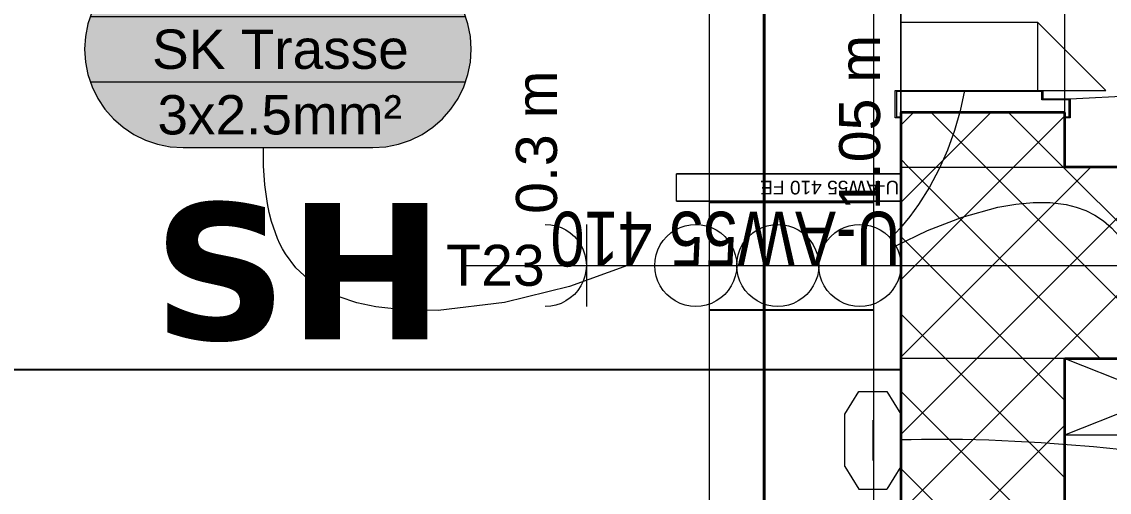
# Model space of a CAD drawing. Extents: x -1067 to 613, y -179 to 712.
# Drawn here: x -117.24 to -77.47, y 167.88 to 185.09 of the extents above; entities that cross this region are included whole.
import ezdxf
from ezdxf.lldxf.tags import DXFTag

# ---------------------------------------------------------------- set-up
doc = ezdxf.new("R2010")
doc.units = 0
doc.layers.get('0').update_dxf_attribs({"lineweight": 13})
for name, color, linetype, lineweight, true_color in [('A-____-MATC-OTLN', 7, 'Strichpunkt - Mittel', 40, 0x0080ff), ('EL01_WAN_Kraft', 1, 'Continuous', 13, 0xff0000), ('EL01_WAN_Leitung Sicherheit', 7, 'Continuous', 13, 0x993300), ('EL01_WAN_Leitung_Kraft', 1, 'Continuous', 13, 0xff0000), ('EL01_WAN_Sicherheit', 7, 'Continuous', 13, 0x804000), ('EL01_WAN_Trassen', 40, 'Continuous', 13, 0xffbf00), ('EL01_WAN_Trassen Befestigung', 7, 'Continuous', 13, 0xb2b200), ('S-GRID-____-IDEN', 7, 'Continuous', 9, 0x5555aa)]:
    doc.layers.add(name, color=color, linetype=linetype, lineweight=lineweight, true_color=true_color)
for name, color, linetype, lineweight in [('A-DOOR-____-OTLN', 7, 'Continuous', 9), ('A-DOOR-FRAM-MCUT', 7, 'Continuous', 9), ('A-DOOR-OPNG-OTLN', 7, 'Continuous', 9), ('A-FLOR-____-OTLN', 7, 'Continuous', 9), ('A-WALL-____-MCUT', 7, 'Continuous', 35), ('A-WALL-____-PATT', 7, 'Continuous', 35), ('C-PRKG-____-OTLN', 7, 'Continuous', 9), ('S-GRID-____-OTLN', 7, 'Continuous', 5)]:
    doc.layers.add(name, color=color, linetype=linetype, lineweight=lineweight)
doc.styles.get("Standard").update_dxf_attribs({"font": 'arial.ttf'})
tags = doc.linetypes.add('_Rasterlinie_', pattern=[0.375, 0.2, -0.05, 0.075, -0.05]).pattern_tags.tags
tags[10:11] = [DXFTag(74, 4), DXFTag(75, 0), DXFTag(340, '0'), DXFTag(46, 1.0), DXFTag(50, 0.0), DXFTag(44, 0.0), DXFTag(45, 0.0)]
tags[8:9] = [DXFTag(74, 4), DXFTag(75, 0), DXFTag(340, '0'), DXFTag(46, 1.0), DXFTag(50, 0.0), DXFTag(44, 0.0), DXFTag(45, 0.0)]
tags[6:7] = [DXFTag(74, 4), DXFTag(75, 0), DXFTag(340, '0'), DXFTag(46, 1.0), DXFTag(50, 0.0), DXFTag(44, 0.0), DXFTag(45, 0.0)]
tags[4:5] = [DXFTag(74, 4), DXFTag(75, 0), DXFTag(340, '0'), DXFTag(46, 1.0), DXFTag(50, 0.0), DXFTag(44, 0.0), DXFTag(45, 0.0)]
tags = doc.linetypes.add('Grundrissdarstellung Sturz', pattern=[0.25, 0.15, -0.05, 0, -0.05]).pattern_tags.tags
tags[10:11] = [DXFTag(74, 4), DXFTag(75, 0), DXFTag(340, '0'), DXFTag(46, 1.0), DXFTag(50, 0.0), DXFTag(44, 0.0), DXFTag(45, 0.0)]
tags[8:9] = [DXFTag(74, 4), DXFTag(75, 0), DXFTag(340, '0'), DXFTag(46, 1.0), DXFTag(50, 0.0), DXFTag(44, 0.0), DXFTag(45, 0.0)]
tags[6:7] = [DXFTag(74, 4), DXFTag(75, 0), DXFTag(340, '0'), DXFTag(46, 1.0), DXFTag(50, 0.0), DXFTag(44, 0.0), DXFTag(45, 0.0)]
tags[4:5] = [DXFTag(74, 4), DXFTag(75, 0), DXFTag(340, '0'), DXFTag(46, 1.0), DXFTag(50, 0.0), DXFTag(44, 0.0), DXFTag(45, 0.0)]
tags = doc.linetypes.add('Strichpunkt - Mittel', pattern=[0.35, 0.15, -0.1, 0, -0.1]).pattern_tags.tags
tags[10:11] = [DXFTag(74, 4), DXFTag(75, 0), DXFTag(340, '0'), DXFTag(46, 1.0), DXFTag(50, 0.0), DXFTag(44, 0.0), DXFTag(45, 0.0)]
tags[8:9] = [DXFTag(74, 4), DXFTag(75, 0), DXFTag(340, '0'), DXFTag(46, 1.0), DXFTag(50, 0.0), DXFTag(44, 0.0), DXFTag(45, 0.0)]
tags[6:7] = [DXFTag(74, 4), DXFTag(75, 0), DXFTag(340, '0'), DXFTag(46, 1.0), DXFTag(50, 0.0), DXFTag(44, 0.0), DXFTag(45, 0.0)]
tags[4:5] = [DXFTag(74, 4), DXFTag(75, 0), DXFTag(340, '0'), DXFTag(46, 1.0), DXFTag(50, 0.0), DXFTag(44, 0.0), DXFTag(45, 0.0)]

# ---------------------------------------------------------------- blocks, each defined once
blk = doc.blocks.new('Referenz-A0UJ3194XE', base_point=(-1062.181, -175.856))
at = {"layer": 'A-____-MATC-OTLN', "color": 0, "linetype": 'Strichpunkt - Mittel', "ltscale": 0.4}
blk.add_line((-90.097, 560.559), (-90.097, -171.085), dxfattribs=at)
at = {"layer": 'A-DOOR-____-OTLN', "color": 0, "linetype": 'Grundrissdarstellung Sturz', "ltscale": 0.13}
for p, q in [((-85.097, 181.776), (-85.097, 205.776)), ((-79.097, 181.776), (-79.097, 205.776))]:
    blk.add_line(p, q, dxfattribs=at)
at = {"layer": 'A-DOOR-FRAM-MCUT', "color": 0, "linetype": 'Continuous', "ltscale": 0.13}
for p, q in [((-85.297, 182.576), (-79.897, 182.576)), ((-85.297, 181.576), (-85.297, 182.576)), ((-79.897, 182.576), (-79.897, 182.276)), ((-85.257, 182.536), (-85.257, 181.616)), ((-79.937, 182.536), (-85.257, 182.536)), ((-79.937, 182.236), (-79.937, 182.536)), ((-78.937, 182.236), (-79.937, 182.236)), ((-79.897, 182.276), (-78.897, 182.276)), ((-78.937, 181.616), (-78.937, 182.236)), ((-78.897, 182.276), (-78.897, 181.576)), ((-85.097, 181.576), (-85.297, 181.576)), ((-85.257, 181.616), (-85.097, 181.616)), ((-79.097, 181.616), (-78.937, 181.616)), ((-78.897, 181.576), (-79.097, 181.576))]:
    blk.add_line(p, q, dxfattribs=at)
at = {"layer": 'A-DOOR-OPNG-OTLN', "color": 0, "linetype": 'Continuous', "ltscale": 0.13}
blk.add_line((-78.897, 182.276), (-76.493, 182.402), dxfattribs=at)
at = {"layer": 'A-FLOR-____-OTLN', "color": 0, "linetype": 'Continuous', "ltscale": 0.13}
for p, q in [((-85.097, 204.977), (-85.097, 182.574)), ((-85.097, 182.536), (-85.097, 181.776))]:
    blk.add_line(p, q, dxfattribs=at)
at = {"layer": 'A-WALL-____-MCUT', "color": 0, "linetype": 'Continuous', "ltscale": 0.35}
for p, q in [((-85.097, 181.776), (-85.097, -171.085)), ((-79.097, 181.776), (-85.097, 181.776)), ((-79.097, 179.776), (-79.097, 181.776)), ((102.803, 179.776), (-79.097, 179.776)), ((-79.097, 172.776), (34.003, 172.776)), ((-79.097, -171.085), (-79.097, 172.776))]:
    blk.add_line(p, q, dxfattribs=at)
at = {"layer": 'A-WALL-____-MCUT', "color": 0, "linetype": 'Continuous', "lineweight": 9, "ltscale": 0.13}
for p, q in [((-85.097, 179.776), (-79.097, 179.776)), ((-79.097, 172.776), (-85.097, 172.776))]:
    blk.add_line(p, q, dxfattribs=at)
at = {"layer": 'A-WALL-____-PATT', "color": 0, "linetype": 'Continuous', "lineweight": 9, "ltscale": 0.13}
for p, q in [((-85.097, 181.305), (-84.627, 181.776)), ((-81.98, 179.776), (-83.98, 181.776)), ((-83.798, 179.776), (-81.798, 181.776)), ((-79.152, 179.776), (-81.152, 181.776)), ((-80.97, 179.776), (-79.097, 181.648)), ((-84.809, 179.776), (-85.097, 180.064)), ((-85.097, 178.477), (-83.798, 179.776)), ((-85.097, 175.648), (-80.97, 179.776)), ((-85.097, 172.82), (-78.141, 179.776)), ((-77.809, 172.776), (-84.809, 179.776)), ((-82.313, 172.776), (-75.313, 179.776)), ((-74.98, 172.776), (-81.98, 179.776)), ((-79.484, 172.776), (-72.484, 179.776)), ((-72.152, 172.776), (-79.152, 179.776)), ((-80.637, 172.776), (-85.097, 177.236)), ((-83.465, 172.776), (-85.097, 174.407)), ((-85.097, 169.992), (-82.313, 172.776)), ((-85.097, 167.163), (-79.484, 172.776)), ((-79.097, 168.407), (-83.465, 172.776)), ((-79.097, 171.236), (-80.637, 172.776)), ((-79.097, 165.579), (-85.097, 171.579)), ((-85.097, 164.335), (-79.097, 170.335)), ((-79.097, 162.75), (-85.097, 168.75))]:
    blk.add_line(p, q, dxfattribs=at)
at = {"layer": 'C-PRKG-____-OTLN', "color": 0, "linetype": 'Continuous', "ltscale": 0.13}
for p, q in [((-85.097, 172.363), (-185.097, 172.363)), ((-85.097, 172.362), (-185.097, 172.362)), ((-185.097, 172.362), (-85.097, 172.362))]:
    blk.add_line(p, q, dxfattribs=at)
at = {"layer": 'S-GRID-____-OTLN', "color": 0, "linetype": '_Rasterlinie_', "ltscale": 0.13}
blk.add_line((-101.097, 176.176), (198.844, 176.176), dxfattribs=at)
at = {"layer": 'S-GRID-____-IDEN', "color": 0, "linetype": 'Continuous', "lineweight": 5, "ltscale": 0.13, "insert": (-112.457, 178.467), "char_height": 5, "attachment_point": 1}
blk.add_mtext('{\\fVerdana|b1|i0;SH}', dxfattribs=at)
blk = doc.blocks.new('IfcObject-A0UJ31AWXE', base_point=(-97.616, 176.142))
at = {"layer": 'EL01_WAN_Trassen', "linetype": 'ByBlock', "lineweight": -2, "ltscale": 0.13}
for p, q in [((-93.295, 178.526), (-93.295, 179.526)), ((-93.295, 178.526), (-93.295, 179.526)), ((-85.095, 179.526), (-93.295, 179.526)), ((-93.295, 179.526), (-93.295, 179.526)), ((-93.295, 179.526), (-85.095, 179.526)), ((-85.095, 178.526), (-85.095, 179.526)), ((-85.095, 178.526), (-85.095, 179.526)), ((-85.095, 179.526), (-85.095, 179.526)), ((-85.095, 178.526), (-93.295, 178.526)), ((-93.295, 178.526), (-93.295, 178.526)), ((-93.295, 178.526), (-85.095, 178.526)), ((-85.095, 178.526), (-85.095, 178.526))]:
    blk.add_line(p, q, dxfattribs=at)
at = {"layer": 'EL01_WAN_Trassen', "lineweight": -2, "attachment_point": 1, "rotation": 180}
for s, insert, char_height in [('{\\fArial;U-AW55 410 FE}', (-85.15, 178.776), 0.5), ('{\\W0.8;\\fArial;U-AW55 410}', (-85.111, 176.142), 2)]:
    blk.add_mtext(s, dxfattribs=dict(at, insert=insert, char_height=char_height))
blk = doc.blocks.new('Kabelkanal-A0UJ31CCXE', base_point=(-92.095, 174.527))
at = {"color": 0, "linetype": 'ByBlock', "lineweight": -2, "ltscale": 0.13}
for p, q in [((-92.095, 174.551), (-92.095, 221.282)), ((-92.095, 174.527), (-92.095, 221.258)), ((-86.095, 221.282), (-86.095, 174.551)), ((-86.095, 221.258), (-86.095, 174.527)), ((-92.095, 174.527), (-92.095, 174.551)), ((-86.095, 174.551), (-92.095, 174.551)), ((-86.095, 174.527), (-92.095, 174.527)), ((-86.095, 174.527), (-86.095, 174.551))]:
    blk.add_line(p, q, dxfattribs=at)
blk = doc.blocks.new('Kabelkanal-A0UJ31DUXE', base_point=(-92.095, 161.223))
at = {"color": 0, "linetype": 'ByBlock', "lineweight": -2, "ltscale": 0.13}
for p, q in [((-92.095, 178.479), (-92.095, 178.503)), ((-92.095, 161.246), (-92.095, 178.503)), ((-92.095, 178.503), (-86.095, 178.503)), ((-92.095, 161.223), (-92.095, 178.479)), ((-92.095, 178.479), (-86.095, 178.479)), ((-86.095, 178.479), (-86.095, 178.503)), ((-86.095, 178.503), (-86.095, 161.246)), ((-86.095, 178.479), (-86.095, 161.223)), ((-92.095, 161.223), (-92.095, 161.246)), ((-86.095, 161.246), (-92.095, 161.246)), ((-86.095, 161.223), (-92.095, 161.223)), ((-86.095, 161.223), (-86.095, 161.246))]:
    blk.add_line(p, q, dxfattribs=at)
blk = doc.blocks.new('Gruppenzuleitung-A0UJ31G0XE', base_point=(-114.945, 180.49))
at = {"color": 0, "linetype": 'ByBlock', "lineweight": -2, "ltscale": 0.13}
for p, q in [((-112.722, 187.416), (-113.145, 187.208)), ((-112.277, 187.567), (-112.722, 187.416)), ((-111.815, 187.659), (-112.277, 187.567)), ((-111.345, 187.69), (-111.815, 187.659)), ((-111.345, 187.69), (-104.402, 187.69)), ((-103.932, 187.659), (-104.402, 187.69)), ((-103.47, 187.567), (-103.932, 187.659)), ((-103.024, 187.416), (-103.47, 187.567)), ((-102.602, 187.208), (-103.024, 187.416)), ((-113.536, 186.946), (-113.89, 186.636)), ((-113.145, 187.208), (-113.536, 186.946)), ((-102.21, 186.946), (-102.602, 187.208)), ((-101.856, 186.636), (-102.21, 186.946)), ((-113.89, 186.636), (-114.201, 186.282)), ((-101.546, 186.282), (-101.856, 186.636)), ((-114.201, 186.282), (-114.463, 185.89)), ((-101.284, 185.89), (-101.546, 186.282)), ((-114.463, 185.89), (-114.671, 185.468)), ((-101.076, 185.468), (-101.284, 185.89)), ((-114.671, 185.468), (-114.822, 185.022)), ((-100.924, 185.022), (-101.076, 185.468)), ((-114.822, 185.022), (-114.914, 184.56)), ((-114.739, 185.29), (-101.008, 185.29)), ((-100.832, 184.56), (-100.924, 185.022)), ((-114.914, 184.56), (-114.945, 184.09)), ((-100.802, 184.09), (-100.832, 184.56)), ((-114.945, 184.09), (-114.914, 183.62)), ((-100.832, 183.62), (-100.802, 184.09)), ((-114.914, 183.62), (-114.822, 183.158)), ((-100.924, 183.158), (-100.832, 183.62)), ((-114.822, 183.158), (-114.671, 182.712)), ((-101.076, 182.712), (-100.924, 183.158)), ((-114.739, 182.89), (-101.008, 182.89)), ((-114.671, 182.712), (-114.463, 182.29)), ((-101.284, 182.29), (-101.076, 182.712)), ((-114.463, 182.29), (-114.201, 181.899)), ((-101.546, 181.899), (-101.284, 182.29)), ((-114.201, 181.899), (-113.89, 181.544)), ((-101.856, 181.544), (-101.546, 181.899)), ((-113.89, 181.544), (-113.536, 181.234)), ((-102.21, 181.234), (-101.856, 181.544)), ((-113.536, 181.234), (-113.145, 180.972)), ((-113.145, 180.972), (-112.722, 180.764)), ((-103.024, 180.764), (-102.602, 180.972)), ((-102.602, 180.972), (-102.21, 181.234)), ((-112.722, 180.764), (-112.277, 180.613)), ((-112.277, 180.613), (-111.815, 180.521)), ((-103.932, 180.521), (-103.47, 180.613)), ((-103.47, 180.613), (-103.024, 180.764)), ((-111.815, 180.521), (-111.345, 180.49)), ((-111.345, 180.49), (-104.402, 180.49)), ((-104.402, 180.49), (-103.932, 180.521))]:
    blk.add_line(p, q, dxfattribs=at)
at = {"color": 7, "linetype": 'ByBlock', "lineweight": -2, "ltscale": 0.13, "true_color": 0xffffff}
for points in [[(-113.145, 187.208), (-102.602, 187.208), (-112.907, 187.334)], [(-112.907, 187.334), (-102.84, 187.334), (-112.66, 187.441)], [(-102.602, 187.208), (-112.907, 187.334), (-102.84, 187.334)], [(-112.66, 187.441), (-103.086, 187.441), (-112.406, 187.53)], [(-102.84, 187.334), (-112.66, 187.441), (-103.086, 187.441)], [(-112.406, 187.53), (-103.341, 187.53), (-112.146, 187.6)], [(-103.086, 187.441), (-112.406, 187.53), (-103.341, 187.53)], [(-112.146, 187.6), (-103.601, 187.6), (-111.881, 187.65)], [(-103.341, 187.53), (-112.146, 187.6), (-103.601, 187.6)], [(-111.881, 187.65), (-103.865, 187.65), (-111.614, 187.68)], [(-103.601, 187.6), (-111.881, 187.65), (-103.865, 187.65)], [(-111.614, 187.68), (-104.133, 187.68), (-111.345, 187.69)], [(-103.865, 187.65), (-111.614, 187.68), (-104.133, 187.68)], [(-104.133, 187.68), (-111.345, 187.69), (-104.402, 187.69)], [(-113.589, 186.905), (-102.157, 186.905), (-113.373, 187.065)], [(-113.373, 187.065), (-102.374, 187.065), (-113.145, 187.208)], [(-102.157, 186.905), (-113.373, 187.065), (-102.374, 187.065)], [(-102.374, 187.065), (-113.145, 187.208), (-102.602, 187.208)], [(-114.159, 186.335), (-101.587, 186.335), (-113.984, 186.539)], [(-113.984, 186.539), (-101.763, 186.539), (-113.793, 186.729)], [(-101.587, 186.335), (-113.984, 186.539), (-101.763, 186.539)], [(-113.984, 186.539), (-101.763, 186.539), (-113.984, 186.539)], [(-101.763, 186.539), (-113.984, 186.539), (-101.763, 186.539)], [(-113.793, 186.729), (-101.953, 186.729), (-113.589, 186.905)], [(-101.763, 186.539), (-113.793, 186.729), (-101.953, 186.729)], [(-101.953, 186.729), (-113.589, 186.905), (-102.157, 186.905)], [(-114.319, 186.118), (-101.427, 186.118), (-114.159, 186.335)], [(-101.427, 186.118), (-114.159, 186.335), (-101.587, 186.335)], [(-114.159, 186.335), (-101.587, 186.335), (-114.159, 186.335)], [(-101.587, 186.335), (-114.159, 186.335), (-101.587, 186.335)], [(-114.588, 185.652), (-101.158, 185.652), (-114.463, 185.89)], [(-114.463, 185.89), (-101.284, 185.89), (-114.319, 186.118)], [(-101.158, 185.652), (-114.463, 185.89), (-101.284, 185.89)], [(-101.284, 185.89), (-114.319, 186.118), (-101.427, 186.118)], [(-114.319, 186.118), (-101.427, 186.118), (-114.319, 186.118)], [(-101.427, 186.118), (-114.319, 186.118), (-101.427, 186.118)], [(-114.785, 185.151), (-100.962, 185.151), (-114.696, 185.405)], [(-114.696, 185.405), (-101.05, 185.405), (-114.588, 185.652)], [(-100.962, 185.151), (-114.696, 185.405), (-101.05, 185.405)], [(-101.05, 185.405), (-114.588, 185.652), (-101.158, 185.652)], [(-114.855, 184.891), (-100.892, 184.891), (-114.785, 185.151)], [(-100.892, 184.891), (-114.785, 185.151), (-100.962, 185.151)], [(-114.935, 184.359), (-100.812, 184.359), (-114.905, 184.627)], [(-114.905, 184.627), (-100.842, 184.627), (-114.855, 184.891)], [(-100.812, 184.359), (-114.905, 184.627), (-100.842, 184.627)], [(-100.842, 184.627), (-114.855, 184.891), (-100.892, 184.891)], [(-114.945, 184.09), (-100.802, 184.09), (-114.935, 184.359)], [(-100.802, 184.09), (-114.935, 184.359), (-100.812, 184.359)], [(-114.935, 183.821), (-100.812, 183.821), (-114.945, 184.09)], [(-100.812, 183.821), (-114.945, 184.09), (-100.802, 184.09)], [(-114.905, 183.554), (-100.842, 183.554), (-114.935, 183.821)], [(-100.842, 183.554), (-114.935, 183.821), (-100.812, 183.821)], [(-114.855, 183.289), (-100.892, 183.289), (-114.905, 183.554)], [(-100.892, 183.289), (-114.905, 183.554), (-100.842, 183.554)], [(-114.785, 183.029), (-100.962, 183.029), (-114.855, 183.289)], [(-100.962, 183.029), (-114.855, 183.289), (-100.892, 183.289)], [(-114.696, 182.775), (-101.05, 182.775), (-114.785, 183.029)], [(-101.05, 182.775), (-114.785, 183.029), (-100.962, 183.029)], [(-114.588, 182.528), (-101.158, 182.528), (-114.696, 182.775)], [(-101.158, 182.528), (-114.696, 182.775), (-101.05, 182.775)], [(-114.463, 182.29), (-101.284, 182.29), (-114.588, 182.528)], [(-101.284, 182.29), (-114.588, 182.528), (-101.158, 182.528)], [(-114.319, 182.062), (-101.427, 182.062), (-114.463, 182.29)], [(-101.427, 182.062), (-114.463, 182.29), (-101.284, 182.29)], [(-114.159, 181.845), (-101.587, 181.845), (-114.319, 182.062)], [(-101.587, 181.845), (-114.319, 182.062), (-101.427, 182.062)], [(-113.984, 181.641), (-101.763, 181.641), (-114.159, 181.845)], [(-101.763, 181.641), (-114.159, 181.845), (-101.587, 181.845)], [(-113.793, 181.451), (-101.953, 181.451), (-113.984, 181.641)], [(-101.953, 181.451), (-113.984, 181.641), (-101.763, 181.641)], [(-113.589, 181.275), (-102.157, 181.275), (-113.793, 181.451)], [(-102.157, 181.275), (-113.793, 181.451), (-101.953, 181.451)], [(-113.373, 181.116), (-102.374, 181.116), (-113.589, 181.275)], [(-102.374, 181.116), (-113.589, 181.275), (-102.157, 181.275)], [(-113.589, 181.275), (-102.157, 181.275), (-113.589, 181.275)], [(-102.157, 181.275), (-113.589, 181.275), (-102.157, 181.275)], [(-113.145, 180.972), (-102.602, 180.972), (-113.373, 181.116)], [(-102.602, 180.972), (-113.373, 181.116), (-102.374, 181.116)], [(-112.907, 180.847), (-102.84, 180.847), (-113.145, 180.972)], [(-102.84, 180.847), (-113.145, 180.972), (-102.602, 180.972)], [(-112.66, 180.739), (-103.086, 180.739), (-112.907, 180.847)], [(-103.086, 180.739), (-112.907, 180.847), (-102.84, 180.847)], [(-112.406, 180.65), (-103.341, 180.65), (-112.66, 180.739)], [(-103.341, 180.65), (-112.66, 180.739), (-103.086, 180.739)], [(-112.146, 180.58), (-103.601, 180.58), (-112.406, 180.65)], [(-103.601, 180.58), (-112.406, 180.65), (-103.341, 180.65)], [(-111.881, 180.53), (-103.865, 180.53), (-112.146, 180.58)], [(-103.865, 180.53), (-112.146, 180.58), (-103.601, 180.58)], [(-111.614, 180.5), (-104.133, 180.5), (-111.881, 180.53)], [(-104.133, 180.5), (-111.881, 180.53), (-103.865, 180.53)], [(-111.881, 180.53), (-103.865, 180.53), (-111.881, 180.53)], [(-103.865, 180.53), (-111.881, 180.53), (-103.865, 180.53)], [(-111.345, 180.49), (-104.402, 180.49), (-111.614, 180.5)], [(-104.402, 180.49), (-111.614, 180.5), (-104.133, 180.5)]]:
    blk.add_solid(points, dxfattribs=at)
at = {"color": 0, "linetype": 'ByBlock', "lineweight": -2, "ltscale": 0.13, "char_height": 1.44, "attachment_point": 1}
for s, insert in [('{\\fArial;UV}', (-109.185, 187.21)), ('{\\fArial;SK Trasse}', (-112.478, 184.81)), ('{\\fArial;3x2.5mm²}', (-112.282, 182.41))]:
    blk.add_mtext(s, dxfattribs=dict(at, insert=insert))
blk = doc.blocks.new('Kartenleser Zutritt Anlage-A0UJ31IQXE', base_point=(-87.142, 167.984))
at = {"color": 0, "lineweight": -2}
for p, q in [((-87.142, 170.736), (-86.63, 171.568)), ((-86.63, 171.568), (-85.606, 171.568)), ((-85.606, 171.568), (-85.095, 170.737)), ((-87.142, 168.816), (-87.142, 170.736)), ((-85.095, 170.737), (-85.095, 168.814)), ((-86.118, 170.518), (-86.118, 169.033)), ((-86.118, 170.497), (-86.118, 169.055)), ((-87.142, 168.816), (-86.63, 167.984)), ((-85.095, 168.814), (-85.606, 167.984)), ((-86.63, 167.984), (-85.606, 167.984))]:
    blk.add_line(p, q, dxfattribs=at)
blk = doc.blocks.new('Leerdose Gr.I_ UP-A0UJ31QGXE', base_point=(-91.095, 174.676))
at = {"color": 0, "lineweight": -2}
for p, q in [((-90.508, 177.366), (-90.345, 177.475)), ((-90.345, 177.475), (-90.169, 177.562)), ((-90.169, 177.562), (-89.983, 177.625)), ((-89.983, 177.625), (-89.791, 177.663)), ((-89.791, 177.663), (-89.595, 177.676)), ((-89.595, 177.676), (-89.399, 177.663)), ((-89.399, 177.663), (-89.207, 177.625)), ((-89.207, 177.625), (-89.021, 177.562)), ((-89.021, 177.562), (-88.845, 177.475)), ((-88.845, 177.475), (-88.682, 177.366)), ((-90.894, 176.926), (-90.785, 177.089)), ((-90.785, 177.089), (-90.656, 177.236)), ((-90.656, 177.236), (-90.508, 177.366)), ((-88.682, 177.366), (-88.534, 177.236)), ((-88.534, 177.236), (-88.405, 177.089)), ((-88.405, 177.089), (-88.296, 176.926)), ((-91.044, 176.564), (-90.981, 176.75)), ((-90.981, 176.75), (-90.894, 176.926)), ((-88.296, 176.926), (-88.209, 176.75)), ((-88.209, 176.75), (-88.146, 176.564)), ((-91.095, 176.176), (-91.082, 176.372)), ((-91.082, 176.372), (-91.044, 176.564)), ((-88.146, 176.564), (-88.108, 176.372)), ((-88.108, 176.372), (-88.095, 176.176)), ((-91.082, 175.98), (-91.095, 176.176)), ((-91.044, 175.788), (-91.082, 175.98)), ((-88.108, 175.98), (-88.146, 175.788)), ((-88.095, 176.176), (-88.108, 175.98)), ((-90.981, 175.602), (-91.044, 175.788)), ((-90.894, 175.426), (-90.981, 175.602)), ((-90.785, 175.263), (-90.894, 175.426)), ((-88.296, 175.426), (-88.405, 175.263)), ((-88.209, 175.602), (-88.296, 175.426)), ((-88.146, 175.788), (-88.209, 175.602)), ((-90.656, 175.115), (-90.785, 175.263)), ((-90.508, 174.986), (-90.656, 175.115)), ((-88.534, 175.115), (-88.682, 174.986)), ((-88.405, 175.263), (-88.534, 175.115)), ((-90.345, 174.877), (-90.508, 174.986)), ((-90.169, 174.79), (-90.345, 174.877)), ((-89.983, 174.727), (-90.169, 174.79)), ((-89.791, 174.689), (-89.983, 174.727)), ((-89.595, 174.676), (-89.791, 174.689)), ((-89.399, 174.689), (-89.595, 174.676)), ((-89.207, 174.727), (-89.399, 174.689)), ((-89.021, 174.79), (-89.207, 174.727)), ((-88.845, 174.877), (-89.021, 174.79)), ((-88.682, 174.986), (-88.845, 174.877))]:
    blk.add_line(p, q, dxfattribs=at)
blk = doc.blocks.new('Leitung-A0UJ31TOXE', base_point=(-108.402, 174.534))
at = {"color": 0, "linetype": 'ByBlock', "lineweight": -2, "ltscale": 0.13}
for p, q in [((-108.402, 179.817), (-108.399, 180.49)), ((-108.358, 179.129), (-108.402, 179.817)), ((-108.261, 178.447), (-108.358, 179.129)), ((-108.192, 178.113), (-108.261, 178.447)), ((-108.107, 177.786), (-108.192, 178.113)), ((-108.041, 177.574), (-108.107, 177.786)), ((-107.968, 177.367), (-108.041, 177.574)), ((-107.888, 177.167), (-107.968, 177.367)), ((-107.799, 176.972), (-107.888, 177.167)), ((-107.703, 176.785), (-107.799, 176.972)), ((-107.598, 176.605), (-107.703, 176.785)), ((-107.214, 176.094), (-107.598, 176.605)), ((-106.754, 175.663), (-107.214, 176.094)), ((-95.095, 176.176), (-97.21, 175.41)), ((-106.224, 175.308), (-106.754, 175.663)), ((-97.21, 175.41), (-99.584, 174.824)), ((-105.632, 175.025), (-106.224, 175.308)), ((-104.987, 174.809), (-105.632, 175.025)), ((-104.294, 174.656), (-104.987, 174.809)), ((-103.185, 174.536), (-104.294, 174.656)), ((-99.584, 174.824), (-102.013, 174.534)), ((-102.013, 174.534), (-103.185, 174.536))]:
    blk.add_line(p, q, dxfattribs=at)
blk = doc.blocks.new('Leerdose Gr.I_ UP-A0UJ31WEXE', base_point=(-88.095, 174.676))
at = {"color": 0, "lineweight": -2}
for p, q in [((-87.508, 177.366), (-87.345, 177.475)), ((-87.345, 177.475), (-87.169, 177.562)), ((-87.169, 177.562), (-86.983, 177.625)), ((-86.983, 177.625), (-86.791, 177.663)), ((-86.791, 177.663), (-86.595, 177.676)), ((-86.595, 177.676), (-86.399, 177.663)), ((-86.399, 177.663), (-86.207, 177.625)), ((-86.207, 177.625), (-86.021, 177.562)), ((-86.021, 177.562), (-85.845, 177.475)), ((-85.845, 177.475), (-85.682, 177.366)), ((-87.894, 176.926), (-87.785, 177.089)), ((-87.785, 177.089), (-87.656, 177.236)), ((-87.656, 177.236), (-87.508, 177.366)), ((-85.682, 177.366), (-85.534, 177.236)), ((-85.534, 177.236), (-85.405, 177.089)), ((-85.405, 177.089), (-85.296, 176.926)), ((-88.044, 176.564), (-87.981, 176.75)), ((-87.981, 176.75), (-87.894, 176.926)), ((-85.296, 176.926), (-85.209, 176.75)), ((-85.209, 176.75), (-85.146, 176.564)), ((-88.095, 176.176), (-88.082, 176.372)), ((-88.082, 176.372), (-88.044, 176.564)), ((-85.146, 176.564), (-85.108, 176.372)), ((-85.108, 176.372), (-85.095, 176.176)), ((-88.082, 175.98), (-88.095, 176.176)), ((-88.044, 175.788), (-88.082, 175.98)), ((-85.108, 175.98), (-85.146, 175.788)), ((-85.095, 176.176), (-85.108, 175.98)), ((-87.981, 175.602), (-88.044, 175.788)), ((-87.894, 175.426), (-87.981, 175.602)), ((-87.785, 175.263), (-87.894, 175.426)), ((-85.296, 175.426), (-85.405, 175.263)), ((-85.209, 175.602), (-85.296, 175.426)), ((-85.146, 175.788), (-85.209, 175.602)), ((-87.656, 175.115), (-87.785, 175.263)), ((-87.508, 174.986), (-87.656, 175.115)), ((-85.534, 175.115), (-85.682, 174.986)), ((-85.405, 175.263), (-85.534, 175.115)), ((-87.345, 174.877), (-87.508, 174.986)), ((-87.169, 174.79), (-87.345, 174.877)), ((-86.983, 174.727), (-87.169, 174.79)), ((-86.791, 174.689), (-86.983, 174.727)), ((-86.595, 174.676), (-86.791, 174.689)), ((-86.399, 174.689), (-86.595, 174.676)), ((-86.207, 174.727), (-86.399, 174.689)), ((-86.021, 174.79), (-86.207, 174.727)), ((-85.845, 174.877), (-86.021, 174.79)), ((-85.682, 174.986), (-85.845, 174.877))]:
    blk.add_line(p, q, dxfattribs=at)
blk = doc.blocks.new('Absolute Höhe-A0UJ31WGXE', base_point=(-87.352, 178.204))
at = {"color": 0, "lineweight": -2, "insert": (-87.352, 178.204), "char_height": 1.5, "attachment_point": 1, "rotation": 90}
blk.add_mtext('{\\fArial;1.05 m}', dxfattribs=at)
blk = doc.blocks.new('Leerdose Gr.I_ UP-A0UJ31X4XE', base_point=(-94.095, 174.676))
at = {"color": 0, "lineweight": -2}
for p, q in [((-93.508, 177.366), (-93.345, 177.475)), ((-93.345, 177.475), (-93.169, 177.562)), ((-93.169, 177.562), (-92.983, 177.625)), ((-92.983, 177.625), (-92.791, 177.663)), ((-92.791, 177.663), (-92.595, 177.676)), ((-92.595, 177.676), (-92.399, 177.663)), ((-92.399, 177.663), (-92.207, 177.625)), ((-92.207, 177.625), (-92.021, 177.562)), ((-92.021, 177.562), (-91.845, 177.475)), ((-91.845, 177.475), (-91.682, 177.366)), ((-93.894, 176.926), (-93.785, 177.089)), ((-93.785, 177.089), (-93.656, 177.236)), ((-93.656, 177.236), (-93.508, 177.366)), ((-91.682, 177.366), (-91.534, 177.236)), ((-91.534, 177.236), (-91.405, 177.089)), ((-91.405, 177.089), (-91.296, 176.926)), ((-94.044, 176.564), (-93.981, 176.75)), ((-93.981, 176.75), (-93.894, 176.926)), ((-91.296, 176.926), (-91.209, 176.75)), ((-91.209, 176.75), (-91.146, 176.564)), ((-94.095, 176.176), (-94.082, 176.372)), ((-94.082, 176.372), (-94.044, 176.564)), ((-91.146, 176.564), (-91.108, 176.372)), ((-91.108, 176.372), (-91.095, 176.176)), ((-94.082, 175.98), (-94.095, 176.176)), ((-94.044, 175.788), (-94.082, 175.98)), ((-91.108, 175.98), (-91.146, 175.788)), ((-91.095, 176.176), (-91.108, 175.98)), ((-93.981, 175.602), (-94.044, 175.788)), ((-93.894, 175.426), (-93.981, 175.602)), ((-93.785, 175.263), (-93.894, 175.426)), ((-91.296, 175.426), (-91.405, 175.263)), ((-91.209, 175.602), (-91.296, 175.426)), ((-91.146, 175.788), (-91.209, 175.602)), ((-93.656, 175.115), (-93.785, 175.263)), ((-93.508, 174.986), (-93.656, 175.115)), ((-91.534, 175.115), (-91.682, 174.986)), ((-91.405, 175.263), (-91.534, 175.115)), ((-93.345, 174.877), (-93.508, 174.986)), ((-93.169, 174.79), (-93.345, 174.877)), ((-92.983, 174.727), (-93.169, 174.79)), ((-92.791, 174.689), (-92.983, 174.727)), ((-92.595, 174.676), (-92.791, 174.689)), ((-92.399, 174.689), (-92.595, 174.676)), ((-92.207, 174.727), (-92.399, 174.689)), ((-92.021, 174.79), (-92.207, 174.727)), ((-91.845, 174.877), (-92.021, 174.79)), ((-91.682, 174.986), (-91.845, 174.877))]:
    blk.add_line(p, q, dxfattribs=at)
blk = doc.blocks.new('Leitung-A0UJ31XEXE', base_point=(-79.095, 170.367))
at = {"color": 0, "linetype": 'ByBlock', "lineweight": -2, "ltscale": 0.13}
for p, q in [((-79.095, 192.537), (-78.631, 192.067)), ((-78.631, 192.067), (-78.174, 191.595)), ((-78.174, 191.595), (-77.717, 191.124)), ((-77.717, 191.124), (-77.251, 190.655)), ((-77.251, 190.655), (-76.768, 190.191)), ((-76.768, 190.191), (-76.261, 189.733)), ((-76.261, 189.733), (-74.438, 188.304)), ((-74.438, 188.304), (-72.466, 186.914)), ((-72.466, 186.914), (-70.539, 185.52)), ((-70.539, 185.52), (-68.849, 184.078)), ((-68.849, 184.078), (-68.153, 183.324)), ((-68.153, 183.324), (-67.588, 182.542)), ((-67.588, 182.542), (-67.297, 182.002)), ((-67.297, 182.002), (-67.081, 181.445)), ((-67.081, 181.445), (-66.949, 180.869)), ((-66.949, 180.869), (-66.905, 180.281)), ((-66.905, 180.281), (-66.944, 179.676)), ((-66.944, 179.676), (-67.059, 179.058)), ((-67.059, 179.058), (-67.246, 178.43)), ((-67.246, 178.43), (-67.497, 177.795)), ((-67.497, 177.795), (-67.809, 177.157)), ((-67.809, 177.157), (-68.174, 176.517)), ((-68.174, 176.517), (-68.587, 175.881)), ((-68.587, 175.881), (-69.042, 175.25)), ((-69.042, 175.25), (-69.534, 174.629)), ((-69.534, 174.629), (-70.057, 174.019)), ((-70.057, 174.019), (-70.605, 173.426)), ((-70.605, 173.426), (-71.461, 172.571)), ((-71.461, 172.571), (-72.341, 171.769)), ((-72.341, 171.769), (-74.095, 170.367))]:
    blk.add_line(p, q, dxfattribs=at)
blk = doc.blocks.new('Steckdose T23_ UP-A0UJ31ZSXE', base_point=(-101.725, 174.676))
at = {"color": 0, "linetype": 'ByBlock', "lineweight": -2, "ltscale": 0.13}
for p, q in [((-98.095, 177.676), (-97.899, 177.663)), ((-97.899, 177.663), (-97.707, 177.625)), ((-97.707, 177.625), (-97.521, 177.562)), ((-97.521, 177.562), (-97.345, 177.475)), ((-97.345, 177.475), (-97.182, 177.366)), ((-96.595, 177.676), (-96.595, 174.676)), ((-97.182, 177.366), (-97.034, 177.236)), ((-97.034, 177.236), (-96.905, 177.089)), ((-96.905, 177.089), (-96.796, 176.926)), ((-96.796, 176.926), (-96.709, 176.75)), ((-96.709, 176.75), (-96.646, 176.564)), ((-96.646, 176.564), (-96.608, 176.372)), ((-96.608, 176.372), (-96.595, 176.176)), ((-96.608, 175.98), (-96.646, 175.788)), ((-96.595, 176.176), (-96.608, 175.98)), ((-96.595, 176.176), (-95.095, 176.176)), ((-96.796, 175.426), (-96.905, 175.263)), ((-96.709, 175.602), (-96.796, 175.426)), ((-96.646, 175.788), (-96.709, 175.602)), ((-97.034, 175.115), (-97.182, 174.986)), ((-96.905, 175.263), (-97.034, 175.115)), ((-97.899, 174.689), (-98.095, 174.676)), ((-97.707, 174.727), (-97.899, 174.689)), ((-97.521, 174.79), (-97.707, 174.727)), ((-97.345, 174.877), (-97.521, 174.79)), ((-97.182, 174.986), (-97.345, 174.877))]:
    blk.add_line(p, q, dxfattribs=at)
at = {"color": 0, "linetype": 'ByBlock', "lineweight": -2, "ltscale": 0.13, "insert": (-101.725, 176.932), "char_height": 1.5, "attachment_point": 1}
blk.add_mtext('{\\fArial;T23}', dxfattribs=at)
blk = doc.blocks.new('Absolute Höhe-A0UJ31ZUXE', base_point=(-99.169, 178.063))
at = {"color": 0, "lineweight": -2, "insert": (-99.169, 178.063), "char_height": 1.5, "attachment_point": 1, "rotation": 90}
blk.add_mtext('{\\fArial;0.3 m}', dxfattribs=at)
blk = doc.blocks.new('UV in Wand-A0UJ320GXE', base_point=(-79.095, 169.976))
at = {"color": 0, "lineweight": -2}
for p, q in [((-79.095, 172.776), (-79.095, 169.976)), ((-72.095, 172.776), (-79.095, 172.776)), ((-79.095, 172.776), (-72.095, 169.976)), ((-79.095, 169.976), (-72.095, 172.776)), ((-72.095, 169.976), (-72.095, 172.776)), ((-79.095, 169.976), (-72.095, 169.976))]:
    blk.add_line(p, q, dxfattribs=at)
blk = doc.blocks.new('Leitung-A0UJ3236XE', base_point=(-85.282, 170.776))
at = {"color": 0, "linetype": 'ByBlock', "lineweight": -2, "ltscale": 0.13}
for p, q in [((-82.853, 177.942), (-81.542, 178.304)), ((-81.542, 178.304), (-80.891, 178.418)), ((-80.891, 178.418), (-80.254, 178.478)), ((-80.254, 178.478), (-79.637, 178.476)), ((-79.637, 178.476), (-79.051, 178.404)), ((-79.051, 178.404), (-78.68, 178.314)), ((-78.68, 178.314), (-78.328, 178.187)), ((-78.328, 178.187), (-77.998, 178.021)), ((-84.121, 177.452), (-82.853, 177.942)), ((-77.998, 178.021), (-77.68, 177.807)), ((-77.68, 177.807), (-77.386, 177.552)), ((-85.282, 176.893), (-84.121, 177.452)), ((-77.386, 177.552), (-77.117, 177.26)), ((-77.117, 177.26), (-76.872, 176.934)), ((-76.872, 176.934), (-76.649, 176.578)), ((-76.649, 176.578), (-76.449, 176.195)), ((-76.449, 176.195), (-76.27, 175.789)), ((-76.27, 175.789), (-76.112, 175.363)), ((-76.112, 175.363), (-75.974, 174.921)), ((-75.974, 174.921), (-75.856, 174.466)), ((-75.856, 174.466), (-75.756, 174.001)), ((-75.756, 174.001), (-75.674, 173.53)), ((-75.674, 173.53), (-75.585, 172.821)), ((-75.585, 172.821), (-75.532, 172.117)), ((-75.532, 172.117), (-75.527, 170.776))]:
    blk.add_line(p, q, dxfattribs=at)
blk = doc.blocks.new('Leitung-A0UJ324MXE', base_point=(-81.074, 170.503))
at = {"color": 0, "linetype": 'ByBlock', "lineweight": -2, "ltscale": 0.13}
for p, q in [((-79.349, 186.768), (-81.074, 186.529)), ((-78.449, 186.818), (-79.349, 186.768)), ((-77.538, 186.816), (-78.449, 186.818)), ((-76.628, 186.758), (-77.538, 186.816)), ((-75.729, 186.639), (-76.628, 186.758)), ((-75.142, 186.524), (-75.729, 186.639)), ((-74.567, 186.379), (-75.142, 186.524)), ((-74.009, 186.202), (-74.567, 186.379)), ((-73.471, 185.993), (-74.009, 186.202)), ((-72.955, 185.751), (-73.471, 185.993)), ((-72.465, 185.473), (-72.955, 185.751)), ((-72.004, 185.159), (-72.465, 185.473)), ((-71.576, 184.807), (-72.004, 185.159)), ((-71.184, 184.416), (-71.576, 184.807)), ((-70.921, 184.105), (-71.184, 184.416)), ((-70.678, 183.775), (-70.921, 184.105)), ((-70.257, 183.063), (-70.678, 183.775)), ((-69.921, 182.295), (-70.257, 183.063)), ((-69.669, 181.487), (-69.921, 182.295)), ((-69.576, 181.072), (-69.669, 181.487)), ((-69.504, 180.653), (-69.576, 181.072)), ((-69.454, 180.23), (-69.504, 180.653)), ((-69.426, 179.807), (-69.454, 180.23)), ((-69.438, 178.918), (-69.426, 179.807)), ((-69.54, 178.037), (-69.438, 178.918)), ((-69.727, 177.169), (-69.54, 178.037)), ((-69.991, 176.316), (-69.727, 177.169)), ((-70.326, 175.482), (-69.991, 176.316)), ((-70.725, 174.672), (-70.326, 175.482)), ((-71.689, 173.135), (-70.725, 174.672)), ((-72.831, 171.736), (-71.689, 173.135)), ((-74.095, 170.503), (-72.831, 171.736))]:
    blk.add_line(p, q, dxfattribs=at)
blk = doc.blocks.new('Leitung-A0UJ3256XE', base_point=(-85.095, 169.456))
at = {"color": 0, "linetype": 'ByBlock', "lineweight": -2, "ltscale": 0.13}
for p, q in [((-85.095, 169.806), (-84.719, 169.813)), ((-84.719, 169.813), (-84.343, 169.818)), ((-84.343, 169.818), (-83.966, 169.821)), ((-83.966, 169.821), (-83.59, 169.821)), ((-83.59, 169.821), (-83.214, 169.819)), ((-83.214, 169.819), (-82.837, 169.814)), ((-82.837, 169.814), (-81.879, 169.791)), ((-81.879, 169.791), (-80.92, 169.752)), ((-80.92, 169.752), (-79.962, 169.698)), ((-79.962, 169.698), (-79.005, 169.63)), ((-79.005, 169.63), (-78.05, 169.549)), ((-78.05, 169.549), (-77.095, 169.456))]:
    blk.add_line(p, q, dxfattribs=at)
blk = doc.blocks.new('Türöffner-A0UJ32D6XE', base_point=(-85.097, 182.576))
at = {"color": 0, "lineweight": -2}
for p, q in [((-85.097, 185.076), (-80.097, 185.076)), ((-85.097, 185.076), (-85.097, 182.576)), ((-80.097, 185.076), (-80.097, 182.576)), ((-80.097, 185.076), (-77.597, 182.576)), ((-85.097, 182.576), (-77.597, 182.576))]:
    blk.add_line(p, q, dxfattribs=at)
blk = doc.blocks.new('Leitung-A0UJ32D8XE', base_point=(-85.479, 177.164))
at = {"color": 0, "linetype": 'ByBlock', "lineweight": -2, "ltscale": 0.13}
for p, q in [((-82.766, 182.576), (-82.919, 181.84)), ((-82.919, 181.84), (-83.125, 181.113)), ((-83.125, 181.113), (-83.382, 180.401)), ((-83.382, 180.401), (-83.689, 179.708)), ((-83.689, 179.708), (-84.045, 179.041)), ((-84.045, 179.041), (-84.448, 178.403)), ((-84.604, 178.183), (-84.766, 177.967)), ((-84.448, 178.403), (-84.604, 178.183)), ((-84.766, 177.967), (-84.934, 177.757)), ((-85.109, 177.553), (-85.29, 177.355)), ((-84.934, 177.757), (-85.109, 177.553)), ((-85.29, 177.355), (-85.479, 177.164))]:
    blk.add_line(p, q, dxfattribs=at)

msp = doc.modelspace()

# ---------------------------------------------------------------- block references
at = {"color": 9, "lineweight": 25, "ltscale": 0.25, "true_color": 0xc0c0c0}
msp.add_blockref('Referenz-A0UJ3194XE', (-1062.181, -175.856), dxfattribs=at)
at = {"layer": 'EL01_WAN_Kraft', "ltscale": 0.13}
for name, p in [('Absolute Höhe-A0UJ31ZUXE', (-99.169, 178.063)), ('Steckdose T23_ UP-A0UJ31ZSXE', (-101.725, 174.676))]:
    msp.add_blockref(name, p, dxfattribs=at)
at = {"layer": 'EL01_WAN_Leitung Sicherheit', "ltscale": 0.13}
for name, p in [('Leitung-A0UJ31XEXE', (-79.095, 170.367)), ('Leitung-A0UJ324MXE', (-81.074, 170.503)), ('Leitung-A0UJ32D8XE', (-85.479, 177.164)), ('Leitung-A0UJ3236XE', (-85.282, 170.776)), ('Leitung-A0UJ3256XE', (-85.095, 169.456))]:
    msp.add_blockref(name, p, dxfattribs=at)
at = {"layer": 'EL01_WAN_Leitung_Kraft', "color": 1, "ltscale": 0.13, "true_color": 0xff0000}
for name, p in [('Gruppenzuleitung-A0UJ31G0XE', (-114.945, 180.49)), ('Leitung-A0UJ31TOXE', (-108.402, 174.534))]:
    msp.add_blockref(name, p, dxfattribs=at)
at = {"layer": 'EL01_WAN_Sicherheit', "linetype": 'Continuous', "ltscale": 0.13}
for name, p in [('Türöffner-A0UJ32D6XE', (-85.097, 182.576)), ('Absolute Höhe-A0UJ31WGXE', (-87.352, 178.204)), ('Leerdose Gr.I_ UP-A0UJ31X4XE', (-94.095, 174.676)), ('Leerdose Gr.I_ UP-A0UJ31QGXE', (-91.095, 174.676)), ('Leerdose Gr.I_ UP-A0UJ31WEXE', (-88.095, 174.676)), ('UV in Wand-A0UJ320GXE', (-79.095, 169.976)), ('Kartenleser Zutritt Anlage-A0UJ31IQXE', (-87.142, 167.984))]:
    msp.add_blockref(name, p, dxfattribs=at)
at = {"layer": 'EL01_WAN_Trassen', "ltscale": 0.13}
for name, p in [('Kabelkanal-A0UJ31CCXE', (-92.095, 174.527)), ('Kabelkanal-A0UJ31DUXE', (-92.095, 161.223))]:
    msp.add_blockref(name, p, dxfattribs=at)
at = {"layer": 'EL01_WAN_Trassen Befestigung', "ltscale": 0.13}
msp.add_blockref('IfcObject-A0UJ31AWXE', (-97.616, 176.142), dxfattribs=at)

doc.saveas('drawing.dxf')
